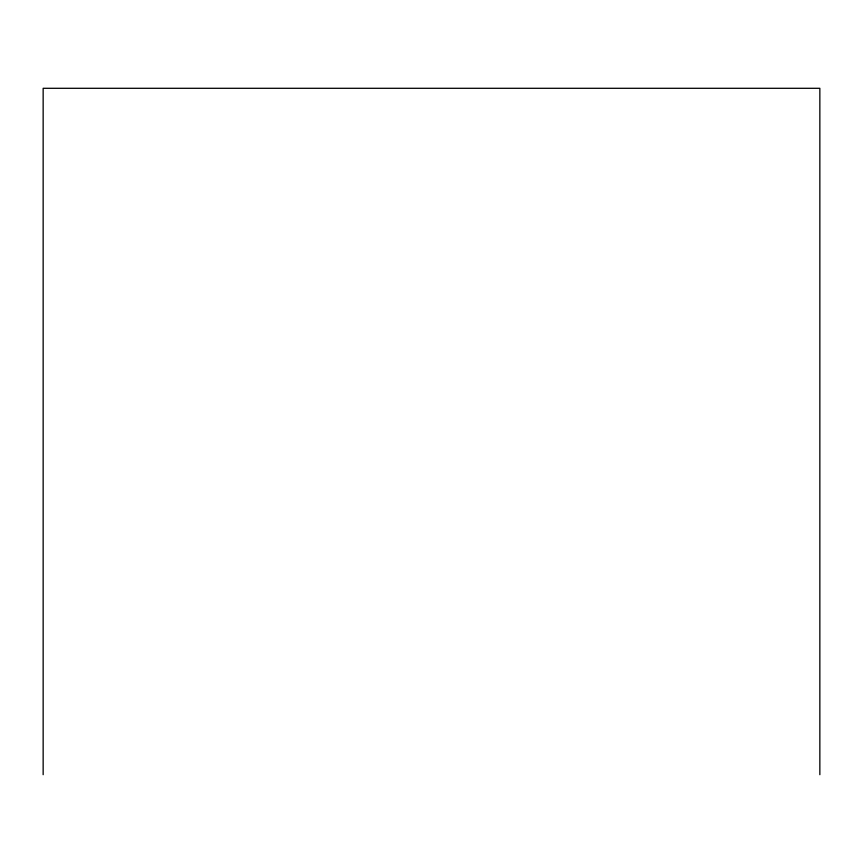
<?xml version="1.0" encoding="UTF-8"?>
<svg xmlns="http://www.w3.org/2000/svg" width="863" height="863" viewBox="0 0 863 863"><rect width="100%" height="100%" fill="white"/><g stroke="black" fill="none" stroke-linecap="round" stroke-linejoin="round"><path stroke-width="1.29" d="M819.85 774.704L819.85 88.296L43.15 88.296L43.15 774.704"/></g></svg>
